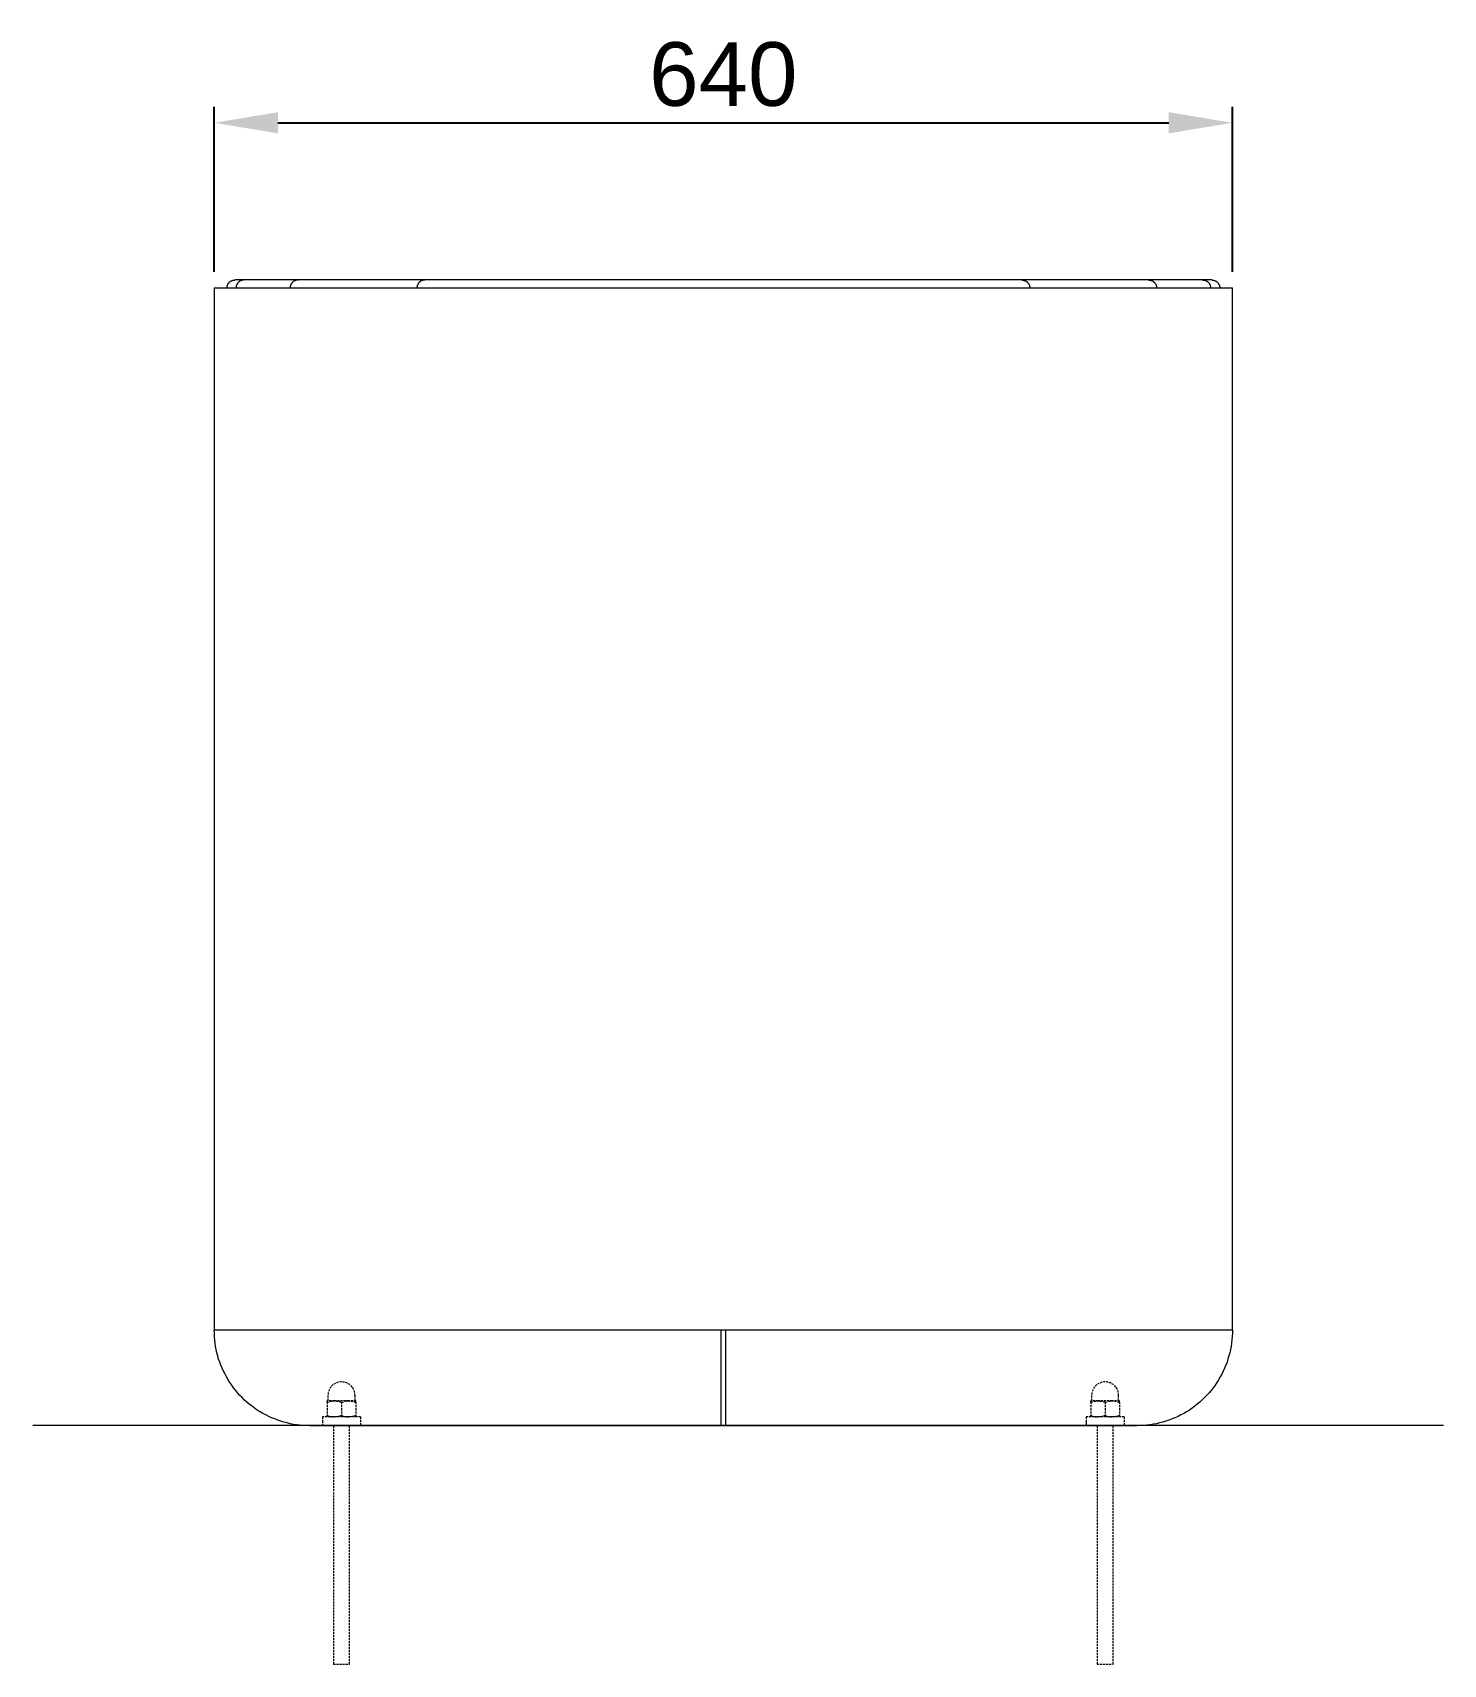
# Model space of a CAD drawing. Header units: millimetres. Extents: x -31 to 4670, y 115 to 3153.
# Drawn here: x 2046 to 2932, y 2128 to 3153 of the extents above; entities that cross this region are included whole.
import ezdxf

# ---------------------------------------------------------------- set-up
doc = ezdxf.new("R2010")
doc.units = ezdxf.units.MM
doc.linetypes.add('HIDDEN', pattern=[1.905, 1.27, -0.635])
for name, color, linetype, lineweight in [('ZANO_R', 7, 'Continuous', 0), ('ZANO_R_przerywana', 7, 'HIDDEN', 0), ('ZANO_W', 1, 'Continuous', 0)]:
    doc.layers.add(name, color=color, linetype=linetype, lineweight=lineweight)
doc.styles.add('Arial', font='arial.ttf')
doc.styles.get("Standard").update_dxf_attribs({"font": 'ARIALUNI.TTF'})
doc.dimstyles.new('pl i ang', dxfattribs={"dimtxt": 50, "dimasz": 50, "dimexe": 1.25, "dimexo": 0.625, "dimgap": 10, "dimtad": 1, "dimtoh": 1, "dimtxsty": 'Standard', "dimcen": 2.5, "dimclrd": 1, "dimclre": 1, "dimclrt": 1, "dimadec": 0, "dimazin": 0, "dimtfac": 1, "dimtmove": 0, "dimatfit": 3, "dimfxl": 1, "dimarcsym": 1})

# ---------------------------------------------------------------- blocks, each defined once
blk = doc.blocks.new('*D367')
at = {"layer": 'ZANO_W', "color": 1, "lineweight": -2}
for p, q in [((2159.7, 3002.8), (2159.7, 3106.5)), ((2799.7, 3002.8), (2799.7, 3106.5)), ((2199.7, 3096.5), (2759.7, 3096.5))]:
    blk.add_line(p, q, dxfattribs=at)
at = {"layer": 'ZANO_W', "color": 1}
for points in [[(2199.7, 3103.2), (2199.7, 3089.9), (2159.7, 3096.5)], [(2759.7, 3089.9), (2759.7, 3103.2), (2799.7, 3096.5)]]:
    blk.add_solid(points, dxfattribs=at)
at = {"layer": 'ZANO_W', "color": 1, "insert": (2479.7, 3126.9), "char_height": 40, "attachment_point": 5, "style": 'Arial'}
blk.add_mtext('640', dxfattribs=at)

msp = doc.modelspace()

# ---------------------------------------------------------------- linework, layer by layer
at = {"layer": 'ZANO_R'}
for p, q in [((2168, 2994.4), (2168.1, 2994.6)), ((2168.1, 2994.7), (2168.2, 2994.9)), ((2168.1, 2994.6), (2168.1, 2994.7)), ((2168.2, 2994.9), (2168.3, 2995.1)), ((2168.3, 2995.1), (2168.4, 2995.2)), ((2168.4, 2995.2), (2168.5, 2995.3)), ((2168.5, 2995.5), (2168.6, 2995.6)), ((2168.5, 2995.3), (2168.5, 2995.5)), ((2168.6, 2995.6), (2168.7, 2995.8)), ((2168.7, 2995.8), (2168.8, 2995.9)), ((2168.8, 2995.9), (2169, 2996)), ((2169, 2996), (2169.1, 2996.2)), ((2169.1, 2996.2), (2169.2, 2996.3)), ((2169.2, 2996.3), (2169.3, 2996.4)), ((2169.3, 2996.4), (2169.4, 2996.5)), ((2169.4, 2996.5), (2169.6, 2996.6)), ((2169.6, 2996.6), (2169.7, 2996.7)), ((2169.7, 2996.7), (2169.8, 2996.8)), ((2169.8, 2996.8), (2170, 2996.9)), ((2170, 2996.9), (2170.1, 2997)), ((2170.1, 2997), (2170.3, 2997.1)), ((2170.3, 2997.1), (2170.4, 2997.2)), ((2170.4, 2997.2), (2170.6, 2997.3)), ((2170.6, 2997.3), (2170.7, 2997.3)), ((2170.7, 2997.3), (2170.9, 2997.4)), ((2170.9, 2997.4), (2171.1, 2997.5)), ((2171.1, 2997.5), (2171.2, 2997.5)), ((2171.2, 2997.5), (2171.4, 2997.6)), ((2171.4, 2997.6), (2171.5, 2997.6)), ((2171.5, 2997.6), (2171.7, 2997.6)), ((2171.7, 2997.6), (2171.9, 2997.7)), ((2171.9, 2997.7), (2172, 2997.7)), ((2172, 2997.7), (2172.2, 2997.7)), ((2172.2, 2997.7), (2172.4, 2997.7)), ((2172.4, 2997.7), (2172.6, 2997.7)), ((2172.6, 2997.7), (2172.7, 2997.8)), ((2172.8, 2997.8), (2172.7, 2997.8)), ((2173.1, 2997.8), (2172.8, 2997.8)), ((2173.1, 2997.8), (2173.1, 2997.8)), ((2173.1, 2997.8), (2173.1, 2997.8)), ((2173.2, 2997.8), (2173.1, 2997.8)), ((2173.1, 2997.8), (2173.1, 2997.8)), ((2173.1, 2997.8), (2173.1, 2997.8)), ((2173.1, 2997.8), (2173.1, 2997.8)), ((2173.2, 2997.8), (2173.2, 2997.8)), ((2173.2, 2997.8), (2173.2, 2997.8)), ((2173.3, 2997.8), (2173.2, 2997.8)), ((2173.2, 2997.8), (2173.2, 2997.8)), ((2173.2, 2997.8), (2173.2, 2997.8)), ((2173.2, 2997.8), (2173.2, 2997.8)), ((2173.3, 2997.8), (2173.3, 2997.8)), ((2173.3, 2997.8), (2173.3, 2997.8)), ((2173.4, 2997.8), (2173.3, 2997.8)), ((2173.3, 2997.8), (2173.3, 2997.8)), ((2173.3, 2997.8), (2173.3, 2997.8)), ((2173.3, 2997.8), (2173.3, 2997.8)), ((2173.4, 2997.8), (2173.4, 2997.8)), ((2173.4, 2997.8), (2173.4, 2997.8)), ((2173.4, 2997.8), (2173.4, 2997.8)), ((2173.4, 2997.8), (2173.4, 2997.8)), ((2173.5, 2997.8), (2173.4, 2997.8)), ((2173.5, 2997.8), (2173.5, 2997.8)), ((2173.5, 2997.8), (2173.5, 2997.8)), ((2173.6, 2997.8), (2173.5, 2997.8)), ((2173.5, 2997.8), (2173.5, 2997.8)), ((2173.5, 2997.8), (2173.5, 2997.8)), ((2173.6, 2997.8), (2173.6, 2997.8)), ((2173.6, 2997.8), (2173.6, 2997.8)), ((2173.6, 2997.8), (2173.6, 2997.8)), ((2173.6, 2997.8), (2173.6, 2997.8)), ((2173.7, 2997.8), (2173.6, 2997.8)), ((2173.7, 2997.8), (2173.7, 2997.8)), ((2173.7, 2997.8), (2173.7, 2997.8)), ((2173.7, 2997.8), (2173.7, 2997.8)), ((2173.8, 2997.8), (2173.7, 2997.8)), ((2173.8, 2994.6), (2173.7, 2994.4)), ((2173.8, 2997.8), (2173.8, 2997.8)), ((2173.8, 2997.8), (2173.8, 2997.8)), ((2173.8, 2997.8), (2173.8, 2997.8)), ((2173.9, 2997.8), (2173.8, 2997.8)), ((2173.9, 2994.7), (2173.8, 2994.6)), ((2173.9, 2997.8), (2173.9, 2997.8)), ((2175, 2997.8), (2173.9, 2997.8)), ((2174, 2995.1), (2173.9, 2994.9)), ((2173.9, 2994.9), (2173.9, 2994.7)), ((2174.1, 2995.2), (2174, 2995.1)), ((2174.2, 2995.3), (2174.1, 2995.2)), ((2174.3, 2995.5), (2174.2, 2995.3)), ((2174.4, 2995.6), (2174.3, 2995.5)), ((2174.5, 2995.8), (2174.4, 2995.6)), ((2174.6, 2995.9), (2174.5, 2995.8)), ((2174.7, 2996), (2174.6, 2995.9)), ((2174.8, 2996.2), (2174.7, 2996)), ((2174.9, 2996.3), (2174.8, 2996.2)), ((2175, 2996.4), (2174.9, 2996.3)), ((2178.4, 2997.8), (2175, 2997.8)), ((2175.2, 2996.5), (2175, 2996.4)), ((2175.3, 2996.6), (2175.2, 2996.5)), ((2175.4, 2996.7), (2175.3, 2996.6)), ((2175.6, 2996.8), (2175.4, 2996.7)), ((2175.7, 2996.9), (2175.6, 2996.8)), ((2175.9, 2997), (2175.7, 2996.9)), ((2176, 2997.1), (2175.9, 2997)), ((2176.1, 2997.2), (2176, 2997.1)), ((2176.3, 2997.3), (2176.1, 2997.2)), ((2176.5, 2997.3), (2176.3, 2997.3)), ((2176.6, 2997.4), (2176.5, 2997.3)), ((2176.8, 2997.5), (2176.6, 2997.4)), ((2176.9, 2997.5), (2176.8, 2997.5)), ((2177.1, 2997.6), (2176.9, 2997.5)), ((2177.3, 2997.6), (2177.1, 2997.6)), ((2177.4, 2997.6), (2177.3, 2997.6)), ((2177.6, 2997.7), (2177.4, 2997.6)), ((2177.8, 2997.7), (2177.6, 2997.7)), ((2177.9, 2997.7), (2177.8, 2997.7)), ((2178.1, 2997.7), (2177.9, 2997.7)), ((2178.3, 2997.7), (2178.1, 2997.7)), ((2178.4, 2997.8), (2178.3, 2997.7)), ((2185.8, 2997.8), (2178.4, 2997.8)), ((2186, 2997.8), (2185.8, 2997.8)), ((2185.8, 2997.8), (2185.8, 2997.8)), ((2186.1, 2997.8), (2186, 2997.8)), ((2186, 2997.8), (2186, 2997.8)), ((2186.3, 2997.8), (2186.1, 2997.8)), ((2186.1, 2997.8), (2186.1, 2997.8)), ((2186.5, 2997.8), (2186.3, 2997.8)), ((2186.3, 2997.8), (2186.3, 2997.8)), ((2186.6, 2997.8), (2186.5, 2997.8)), ((2186.5, 2997.8), (2186.5, 2997.8)), ((2186.7, 2997.8), (2186.6, 2997.8)), ((2186.8, 2997.8), (2186.7, 2997.8)), ((2187, 2997.8), (2186.8, 2997.8)), ((2186.8, 2997.8), (2186.8, 2997.8)), ((2187.2, 2997.8), (2187, 2997.8)), ((2187, 2997.8), (2187, 2997.8)), ((2187.3, 2997.8), (2187.2, 2997.8)), ((2187.2, 2997.8), (2187.2, 2997.8)), ((2187.4, 2997.8), (2187.3, 2997.8)), ((2187.5, 2997.8), (2187.4, 2997.8)), ((2187.7, 2997.8), (2187.5, 2997.8)), ((2187.5, 2997.8), (2187.5, 2997.8)), ((2201.1, 2997.8), (2187.7, 2997.8)), ((2212.4, 2997.8), (2201.1, 2997.8)), ((2207.8, 2994.6), (2207.7, 2994.4)), ((2207.9, 2994.9), (2207.8, 2994.7)), ((2207.8, 2994.7), (2207.8, 2994.6)), ((2208, 2995.1), (2207.9, 2994.9)), ((2208.1, 2995.2), (2208, 2995.1)), ((2208.2, 2995.3), (2208.1, 2995.2)), ((2208.3, 2995.6), (2208.2, 2995.5)), ((2208.2, 2995.5), (2208.2, 2995.3)), ((2208.4, 2995.8), (2208.3, 2995.6)), ((2208.5, 2995.9), (2208.4, 2995.8)), ((2208.7, 2996), (2208.5, 2995.9)), ((2208.8, 2996.2), (2208.7, 2996)), ((2208.9, 2996.3), (2208.8, 2996.2)), ((2209, 2996.4), (2208.9, 2996.3)), ((2209.1, 2996.5), (2209, 2996.4)), ((2209.3, 2996.6), (2209.1, 2996.5)), ((2209.4, 2996.7), (2209.3, 2996.6)), ((2209.5, 2996.8), (2209.4, 2996.7)), ((2209.7, 2996.9), (2209.5, 2996.8)), ((2209.8, 2997), (2209.7, 2996.9)), ((2210, 2997.1), (2209.8, 2997)), ((2210.1, 2997.2), (2210, 2997.1)), ((2210.3, 2997.3), (2210.1, 2997.2)), ((2210.4, 2997.3), (2210.3, 2997.3)), ((2210.6, 2997.4), (2210.4, 2997.3)), ((2210.8, 2997.5), (2210.6, 2997.4)), ((2210.9, 2997.5), (2210.8, 2997.5)), ((2211.1, 2997.6), (2210.9, 2997.5)), ((2211.2, 2997.6), (2211.1, 2997.6)), ((2211.4, 2997.6), (2211.2, 2997.6)), ((2211.6, 2997.7), (2211.4, 2997.6)), ((2211.7, 2997.7), (2211.6, 2997.7)), ((2211.9, 2997.7), (2211.7, 2997.7)), ((2212.1, 2997.7), (2211.9, 2997.7)), ((2212.3, 2997.7), (2212.1, 2997.7)), ((2212.4, 2997.8), (2212.3, 2997.7)), ((2236.1, 2997.8), (2212.4, 2997.8)), ((2236.4, 2997.8), (2236.1, 2997.8)), ((2236.6, 2997.8), (2236.4, 2997.8)), ((2236.9, 2997.8), (2236.6, 2997.8)), ((2237, 2997.8), (2236.9, 2997.8)), ((2237.3, 2997.8), (2237, 2997.8)), ((2237.4, 2997.8), (2237.3, 2997.8)), ((2237.7, 2997.8), (2237.4, 2997.8)), ((2237.8, 2997.8), (2237.7, 2997.8)), ((2238.2, 2997.8), (2237.8, 2997.8)), ((2238.3, 2997.8), (2238.2, 2997.8)), ((2238.6, 2997.8), (2238.3, 2997.8)), ((2238.7, 2997.8), (2238.6, 2997.8)), ((2239, 2997.8), (2238.7, 2997.8)), ((2239.1, 2997.8), (2239, 2997.8)), ((2239.4, 2997.8), (2239.1, 2997.8)), ((2239.6, 2997.8), (2239.4, 2997.8)), ((2239.9, 2997.8), (2239.6, 2997.8)), ((2240, 2997.8), (2239.9, 2997.8)), ((2240.3, 2997.8), (2240, 2997.8)), ((2240.4, 2997.8), (2240.3, 2997.8)), ((2240.8, 2997.8), (2240.4, 2997.8)), ((2240.9, 2997.8), (2240.8, 2997.8)), ((2266.6, 2997.8), (2240.9, 2997.8)), ((2292.1, 2997.8), (2266.6, 2997.8)), ((2287.5, 2994.6), (2287.4, 2994.4)), ((2287.6, 2994.9), (2287.5, 2994.7)), ((2287.5, 2994.7), (2287.5, 2994.6)), ((2287.7, 2995.1), (2287.6, 2994.9)), ((2287.8, 2995.2), (2287.7, 2995.1)), ((2287.9, 2995.5), (2287.8, 2995.3)), ((2287.8, 2995.3), (2287.8, 2995.2)), ((2288, 2995.6), (2287.9, 2995.5)), ((2288.1, 2995.8), (2288, 2995.6)), ((2288.2, 2995.9), (2288.1, 2995.8)), ((2288.3, 2996), (2288.2, 2995.9)), ((2288.5, 2996.2), (2288.3, 2996)), ((2288.6, 2996.3), (2288.5, 2996.2)), ((2288.7, 2996.4), (2288.6, 2996.3)), ((2288.8, 2996.5), (2288.7, 2996.4)), ((2289, 2996.6), (2288.8, 2996.5)), ((2289.1, 2996.7), (2289, 2996.6)), ((2289.2, 2996.8), (2289.1, 2996.7)), ((2289.4, 2996.9), (2289.2, 2996.8)), ((2289.5, 2997), (2289.4, 2996.9)), ((2289.7, 2997.1), (2289.5, 2997)), ((2289.8, 2997.2), (2289.7, 2997.1)), ((2290, 2997.3), (2289.8, 2997.2)), ((2290.1, 2997.3), (2290, 2997.3)), ((2290.3, 2997.4), (2290.1, 2997.3)), ((2290.4, 2997.5), (2290.3, 2997.4)), ((2290.6, 2997.5), (2290.4, 2997.5)), ((2290.8, 2997.6), (2290.6, 2997.5)), ((2290.9, 2997.6), (2290.8, 2997.6)), ((2291.1, 2997.6), (2290.9, 2997.6)), ((2291.3, 2997.7), (2291.1, 2997.6)), ((2291.4, 2997.7), (2291.3, 2997.7)), ((2291.6, 2997.7), (2291.4, 2997.7)), ((2291.8, 2997.7), (2291.6, 2997.7)), ((2291.9, 2997.7), (2291.8, 2997.7)), ((2292.1, 2997.8), (2291.9, 2997.7)), ((2667.3, 2997.8), (2292.1, 2997.8)), ((2667.3, 2997.8), (2667.5, 2997.7)), ((2692.8, 2997.8), (2667.3, 2997.8)), ((2667.5, 2997.7), (2667.7, 2997.7)), ((2667.7, 2997.7), (2667.9, 2997.7)), ((2667.9, 2997.7), (2668, 2997.7)), ((2668, 2997.7), (2668.2, 2997.7)), ((2668.2, 2997.7), (2668.4, 2997.6)), ((2668.4, 2997.6), (2668.5, 2997.6)), ((2668.5, 2997.6), (2668.7, 2997.6)), ((2668.7, 2997.6), (2668.9, 2997.5)), ((2668.9, 2997.5), (2669, 2997.5)), ((2669, 2997.5), (2669.2, 2997.4)), ((2669.2, 2997.4), (2669.3, 2997.3)), ((2669.3, 2997.3), (2669.5, 2997.3)), ((2669.5, 2997.3), (2669.6, 2997.2)), ((2669.6, 2997.2), (2669.8, 2997.1)), ((2669.8, 2997.1), (2669.9, 2997)), ((2669.9, 2997), (2670.1, 2996.9)), ((2670.1, 2996.9), (2670.2, 2996.8)), ((2670.2, 2996.8), (2670.4, 2996.7)), ((2670.4, 2996.7), (2670.5, 2996.6)), ((2670.5, 2996.6), (2670.6, 2996.5)), ((2670.6, 2996.5), (2670.8, 2996.4)), ((2670.8, 2996.4), (2670.9, 2996.3)), ((2670.9, 2996.3), (2671, 2996.2)), ((2671, 2996.2), (2671.1, 2996)), ((2671.1, 2996), (2671.2, 2995.9)), ((2671.2, 2995.9), (2671.3, 2995.8)), ((2671.3, 2995.8), (2671.4, 2995.6)), ((2671.4, 2995.6), (2671.5, 2995.5)), ((2671.5, 2995.5), (2671.6, 2995.3)), ((2671.6, 2995.3), (2671.7, 2995.2)), ((2671.7, 2995.2), (2671.8, 2995.1)), ((2671.8, 2995.1), (2671.9, 2994.9)), ((2671.9, 2994.9), (2671.9, 2994.7)), ((2671.9, 2994.7), (2672, 2994.6)), ((2672, 2994.6), (2672.1, 2994.4)), ((2718.6, 2997.8), (2692.8, 2997.8)), ((2718.7, 2997.8), (2718.6, 2997.8)), ((2719, 2997.8), (2718.7, 2997.8)), ((2719.1, 2997.8), (2719, 2997.8)), ((2719.4, 2997.8), (2719.1, 2997.8)), ((2719.6, 2997.8), (2719.4, 2997.8)), ((2719.9, 2997.8), (2719.6, 2997.8)), ((2720, 2997.8), (2719.9, 2997.8)), ((2720.3, 2997.8), (2720, 2997.8)), ((2720.4, 2997.8), (2720.3, 2997.8)), ((2720.7, 2997.8), (2720.4, 2997.8)), ((2720.9, 2997.8), (2720.7, 2997.8)), ((2721.2, 2997.8), (2720.9, 2997.8)), ((2721.3, 2997.8), (2721.2, 2997.8)), ((2721.6, 2997.8), (2721.3, 2997.8)), ((2721.7, 2997.8), (2721.6, 2997.8)), ((2722, 2997.8), (2721.7, 2997.8)), ((2722.2, 2997.8), (2722, 2997.8)), ((2722.5, 2997.8), (2722.2, 2997.8)), ((2722.6, 2997.8), (2722.5, 2997.8)), ((2722.9, 2997.8), (2722.6, 2997.8)), ((2723, 2997.8), (2722.9, 2997.8)), ((2723.3, 2997.8), (2723, 2997.8)), ((2747, 2997.8), (2723.3, 2997.8)), ((2747, 2997.8), (2747.2, 2997.7)), ((2758.3, 2997.8), (2747, 2997.8)), ((2747.2, 2997.7), (2747.4, 2997.7)), ((2747.4, 2997.7), (2747.5, 2997.7)), ((2747.5, 2997.7), (2747.7, 2997.7)), ((2747.7, 2997.7), (2747.9, 2997.7)), ((2747.9, 2997.7), (2748, 2997.6)), ((2748, 2997.6), (2748.2, 2997.6)), ((2748.2, 2997.6), (2748.4, 2997.6)), ((2748.4, 2997.6), (2748.5, 2997.5)), ((2748.5, 2997.5), (2748.7, 2997.5)), ((2748.7, 2997.5), (2748.9, 2997.4)), ((2748.9, 2997.4), (2749, 2997.3)), ((2749, 2997.3), (2749.2, 2997.3)), ((2749.2, 2997.3), (2749.3, 2997.2)), ((2749.3, 2997.2), (2749.5, 2997.1)), ((2749.5, 2997.1), (2749.6, 2997)), ((2749.6, 2997), (2749.8, 2996.9)), ((2749.8, 2996.9), (2749.9, 2996.8)), ((2749.9, 2996.8), (2750, 2996.7)), ((2750, 2996.7), (2750.2, 2996.6)), ((2750.2, 2996.6), (2750.3, 2996.5)), ((2750.3, 2996.5), (2750.4, 2996.4)), ((2750.4, 2996.4), (2750.6, 2996.3)), ((2750.6, 2996.3), (2750.7, 2996.2)), ((2750.7, 2996.2), (2750.8, 2996)), ((2750.8, 2996), (2750.9, 2995.9)), ((2750.9, 2995.9), (2751, 2995.8)), ((2751, 2995.8), (2751.1, 2995.6)), ((2751.1, 2995.6), (2751.2, 2995.5)), ((2751.2, 2995.5), (2751.3, 2995.3)), ((2751.3, 2995.3), (2751.4, 2995.2)), ((2751.4, 2995.2), (2751.5, 2995.1)), ((2751.5, 2995.1), (2751.5, 2994.9)), ((2751.5, 2994.9), (2751.6, 2994.7)), ((2751.6, 2994.7), (2751.7, 2994.6)), ((2751.7, 2994.6), (2751.7, 2994.4)), ((2771.8, 2997.8), (2758.3, 2997.8)), ((2771.9, 2997.8), (2771.8, 2997.8)), ((2772.1, 2997.8), (2771.9, 2997.8)), ((2771.9, 2997.8), (2771.9, 2997.8)), ((2772.3, 2997.8), (2772.1, 2997.8)), ((2772.1, 2997.8), (2772.1, 2997.8)), ((2772.5, 2997.8), (2772.3, 2997.8)), ((2772.3, 2997.8), (2772.3, 2997.8)), ((2772.6, 2997.8), (2772.5, 2997.8)), ((2772.5, 2997.8), (2772.5, 2997.8)), ((2772.8, 2997.8), (2772.6, 2997.8)), ((2772.6, 2997.8), (2772.6, 2997.8)), ((2773, 2997.8), (2772.8, 2997.8)), ((2772.8, 2997.8), (2772.8, 2997.8)), ((2773.1, 2997.8), (2773, 2997.8)), ((2773, 2997.8), (2773, 2997.8)), ((2773.2, 2997.8), (2773.1, 2997.8)), ((2773.3, 2997.8), (2773.2, 2997.8)), ((2773.5, 2997.8), (2773.3, 2997.8)), ((2773.3, 2997.8), (2773.3, 2997.8)), ((2773.6, 2997.8), (2773.5, 2997.8)), ((2773.5, 2997.8), (2773.5, 2997.8)), ((2773.7, 2997.8), (2773.6, 2997.8)), ((2781, 2997.8), (2773.7, 2997.8)), ((2781, 2997.8), (2781.2, 2997.7)), ((2784.5, 2997.8), (2781, 2997.8)), ((2781.2, 2997.7), (2781.3, 2997.7)), ((2781.3, 2997.7), (2781.5, 2997.7)), ((2781.5, 2997.7), (2781.7, 2997.7)), ((2781.7, 2997.7), (2781.9, 2997.7)), ((2781.9, 2997.7), (2782, 2997.6)), ((2782, 2997.6), (2782.2, 2997.6)), ((2782.2, 2997.6), (2782.4, 2997.6)), ((2782.4, 2997.6), (2782.5, 2997.5)), ((2782.5, 2997.5), (2782.7, 2997.5)), ((2782.7, 2997.5), (2782.8, 2997.4)), ((2782.8, 2997.4), (2783, 2997.3)), ((2783, 2997.3), (2783.2, 2997.3)), ((2783.2, 2997.3), (2783.3, 2997.2)), ((2783.3, 2997.2), (2783.5, 2997.1)), ((2783.5, 2997.1), (2783.6, 2997)), ((2783.6, 2997), (2783.7, 2996.9)), ((2783.7, 2996.9), (2783.9, 2996.8)), ((2783.9, 2996.8), (2784, 2996.7)), ((2784, 2996.7), (2784.2, 2996.6)), ((2784.2, 2996.6), (2784.3, 2996.5)), ((2784.3, 2996.5), (2784.4, 2996.4)), ((2784.4, 2996.4), (2784.5, 2996.3)), ((2785.6, 2997.8), (2784.5, 2997.8)), ((2784.5, 2996.3), (2784.7, 2996.2)), ((2784.7, 2996.2), (2784.8, 2996)), ((2784.8, 2996), (2784.9, 2995.9)), ((2784.9, 2995.9), (2785, 2995.8)), ((2785, 2995.8), (2785.1, 2995.6)), ((2785.1, 2995.6), (2785.2, 2995.5)), ((2785.2, 2995.5), (2785.3, 2995.3)), ((2785.3, 2995.3), (2785.4, 2995.2)), ((2785.4, 2995.2), (2785.4, 2995.1)), ((2785.4, 2995.1), (2785.5, 2994.9)), ((2785.5, 2994.9), (2785.6, 2994.7)), ((2785.6, 2997.8), (2785.6, 2997.8)), ((2785.6, 2997.8), (2785.6, 2997.8)), ((2785.6, 2997.8), (2785.6, 2997.8)), ((2785.7, 2997.8), (2785.6, 2997.8)), ((2785.6, 2994.7), (2785.7, 2994.6)), ((2785.7, 2997.8), (2785.7, 2997.8)), ((2785.7, 2997.8), (2785.7, 2997.8)), ((2785.7, 2997.8), (2785.7, 2997.8)), ((2785.8, 2997.8), (2785.7, 2997.8)), ((2785.7, 2994.6), (2785.7, 2994.4)), ((2785.8, 2997.8), (2785.8, 2997.8)), ((2785.8, 2997.8), (2785.8, 2997.8)), ((2785.8, 2997.8), (2785.8, 2997.8)), ((2785.9, 2997.8), (2785.8, 2997.8)), ((2785.9, 2997.8), (2785.9, 2997.8)), ((2785.9, 2997.8), (2785.9, 2997.8)), ((2786, 2997.8), (2785.9, 2997.8)), ((2785.9, 2997.8), (2785.9, 2997.8)), ((2785.9, 2997.8), (2785.9, 2997.8)), ((2786, 2997.8), (2786, 2997.8)), ((2786, 2997.8), (2786, 2997.8)), ((2786, 2997.8), (2786, 2997.8)), ((2786, 2997.8), (2786, 2997.8)), ((2786.1, 2997.8), (2786, 2997.8)), ((2786.1, 2997.8), (2786.1, 2997.8)), ((2786.1, 2997.8), (2786.1, 2997.8)), ((2786.1, 2997.8), (2786.1, 2997.8)), ((2786.1, 2997.8), (2786.1, 2997.8)), ((2786.1, 2997.8), (2786.1, 2997.8)), ((2786.2, 2997.8), (2786.1, 2997.8)), ((2786.2, 2997.8), (2786.2, 2997.8)), ((2786.2, 2997.8), (2786.2, 2997.8)), ((2786.2, 2997.8), (2786.2, 2997.8)), ((2786.2, 2997.8), (2786.2, 2997.8)), ((2786.2, 2997.8), (2786.2, 2997.8)), ((2786.3, 2997.8), (2786.2, 2997.8)), ((2786.3, 2997.8), (2786.3, 2997.8)), ((2786.3, 2997.8), (2786.3, 2997.8)), ((2786.3, 2997.8), (2786.3, 2997.8)), ((2786.3, 2997.8), (2786.3, 2997.8)), ((2786.3, 2997.8), (2786.3, 2997.8)), ((2786.4, 2997.8), (2786.3, 2997.8)), ((2786.4, 2997.8), (2786.4, 2997.8)), ((2786.7, 2997.8), (2786.4, 2997.8)), ((2786.4, 2997.8), (2786.4, 2997.8)), ((2786.7, 2997.8), (2786.7, 2997.8)), ((2786.7, 2997.8), (2786.9, 2997.7)), ((2786.9, 2997.7), (2787.1, 2997.7)), ((2787.1, 2997.7), (2787.2, 2997.7)), ((2787.2, 2997.7), (2787.4, 2997.7)), ((2787.4, 2997.7), (2787.6, 2997.7)), ((2787.6, 2997.7), (2787.7, 2997.6)), ((2787.7, 2997.6), (2787.9, 2997.6)), ((2787.9, 2997.6), (2788.1, 2997.6)), ((2788.1, 2997.6), (2788.2, 2997.5)), ((2788.2, 2997.5), (2788.4, 2997.5)), ((2788.4, 2997.5), (2788.6, 2997.4)), ((2788.6, 2997.4), (2788.7, 2997.3)), ((2788.7, 2997.3), (2788.9, 2997.3)), ((2788.9, 2997.3), (2789, 2997.2)), ((2789, 2997.2), (2789.2, 2997.1)), ((2789.2, 2997.1), (2789.3, 2997)), ((2789.3, 2997), (2789.5, 2996.9)), ((2789.5, 2996.9), (2789.6, 2996.8)), ((2789.6, 2996.8), (2789.7, 2996.7)), ((2789.7, 2996.7), (2789.9, 2996.6)), ((2789.9, 2996.6), (2790, 2996.5)), ((2790, 2996.5), (2790.1, 2996.4)), ((2790.1, 2996.4), (2790.3, 2996.3)), ((2790.3, 2996.3), (2790.4, 2996.2)), ((2790.4, 2996.2), (2790.5, 2996)), ((2790.5, 2996), (2790.6, 2995.9)), ((2790.6, 2995.9), (2790.7, 2995.8)), ((2790.7, 2995.8), (2790.8, 2995.6)), ((2790.8, 2995.6), (2790.9, 2995.5)), ((2790.9, 2995.5), (2791, 2995.3)), ((2791, 2995.3), (2791.1, 2995.2)), ((2791.1, 2995.2), (2791.2, 2995.1)), ((2791.2, 2995.1), (2791.2, 2994.9)), ((2791.2, 2994.9), (2791.3, 2994.7)), ((2791.3, 2994.7), (2791.4, 2994.6)), ((2791.4, 2994.6), (2791.4, 2994.4)), ((2159.7, 2992.8), (2159.7, 2337.8)), ((2159.7, 2992.8), (2799.7, 2992.8)), ((2167.7, 2993.1), (2167.8, 2993.3)), ((2167.7, 2992.9), (2167.7, 2993.1)), ((2167.7, 2992.8), (2167.7, 2992.9)), ((2167.8, 2993.8), (2167.9, 2993.9)), ((2167.8, 2993.6), (2167.8, 2993.8)), ((2167.8, 2993.4), (2167.8, 2993.6)), ((2167.8, 2993.3), (2167.8, 2993.4)), ((2167.9, 2994.1), (2168, 2994.3)), ((2167.9, 2993.9), (2167.9, 2994.1)), ((2168, 2994.3), (2168, 2994.4)), ((2173.5, 2992.9), (2173.4, 2992.8)), ((2173.6, 2993.8), (2173.5, 2993.6)), ((2173.5, 2993.6), (2173.5, 2993.4)), ((2173.5, 2993.4), (2173.5, 2993.3)), ((2173.5, 2993.3), (2173.5, 2993.1)), ((2173.5, 2993.1), (2173.5, 2992.9)), ((2173.7, 2994.3), (2173.6, 2994.1)), ((2173.6, 2994.1), (2173.6, 2993.9)), ((2173.6, 2993.9), (2173.6, 2993.8)), ((2173.7, 2994.4), (2173.7, 2994.3)), ((2207.5, 2993.3), (2207.4, 2993.1)), ((2207.4, 2993.1), (2207.4, 2992.9)), ((2207.4, 2992.9), (2207.4, 2992.8)), ((2207.6, 2993.9), (2207.5, 2993.8)), ((2207.5, 2993.8), (2207.5, 2993.6)), ((2207.5, 2993.6), (2207.5, 2993.4)), ((2207.5, 2993.4), (2207.5, 2993.3)), ((2207.7, 2994.3), (2207.6, 2994.1)), ((2207.6, 2994.1), (2207.6, 2993.9)), ((2207.7, 2994.4), (2207.7, 2994.3)), ((2287.2, 2993.4), (2287.1, 2993.3)), ((2287.1, 2993.3), (2287.1, 2993.1)), ((2287.1, 2993.1), (2287.1, 2992.9)), ((2287.1, 2992.9), (2287.1, 2992.8)), ((2287.3, 2993.9), (2287.2, 2993.8)), ((2287.2, 2993.8), (2287.2, 2993.6)), ((2287.2, 2993.6), (2287.2, 2993.4)), ((2287.4, 2994.4), (2287.3, 2994.3)), ((2287.3, 2994.3), (2287.3, 2994.1)), ((2287.3, 2994.1), (2287.3, 2993.9)), ((2672.1, 2994.4), (2672.1, 2994.3)), ((2672.1, 2994.3), (2672.2, 2994.1)), ((2672.2, 2994.1), (2672.2, 2993.9)), ((2672.2, 2993.9), (2672.2, 2993.8)), ((2672.2, 2993.8), (2672.3, 2993.6)), ((2672.3, 2993.6), (2672.3, 2993.4)), ((2672.3, 2993.4), (2672.3, 2993.3)), ((2672.3, 2993.3), (2672.3, 2993.1)), ((2672.3, 2993.1), (2672.3, 2992.9)), ((2672.3, 2992.9), (2672.3, 2992.8)), ((2751.7, 2994.4), (2751.8, 2994.3)), ((2751.8, 2994.3), (2751.8, 2994.1)), ((2751.8, 2994.1), (2751.9, 2993.9)), ((2751.9, 2993.9), (2751.9, 2993.8)), ((2751.9, 2993.8), (2752, 2993.6)), ((2752, 2993.6), (2752, 2993.4)), ((2752, 2993.4), (2752, 2993.3)), ((2752, 2993.3), (2752, 2993.1)), ((2752, 2993.1), (2752, 2992.9)), ((2752, 2992.9), (2752, 2992.8)), ((2785.7, 2994.4), (2785.8, 2994.3)), ((2785.8, 2994.3), (2785.8, 2994.1)), ((2785.8, 2994.1), (2785.9, 2993.9)), ((2785.9, 2993.9), (2785.9, 2993.8)), ((2785.9, 2993.8), (2785.9, 2993.6)), ((2785.9, 2993.6), (2786, 2993.4)), ((2786, 2993.4), (2786, 2993.3)), ((2786, 2993.3), (2786, 2993.1)), ((2786, 2993.1), (2786, 2992.9)), ((2786, 2992.9), (2786, 2992.8)), ((2791.4, 2994.4), (2791.5, 2994.3)), ((2791.5, 2994.3), (2791.5, 2994.1)), ((2791.5, 2994.1), (2791.6, 2993.9)), ((2791.6, 2993.9), (2791.6, 2993.8)), ((2791.6, 2993.8), (2791.7, 2993.6)), ((2791.7, 2993.6), (2791.7, 2993.4)), ((2791.7, 2993.4), (2791.7, 2993.3)), ((2791.7, 2993.3), (2791.7, 2993.1)), ((2791.7, 2993.1), (2791.7, 2992.9)), ((2791.7, 2992.9), (2791.7, 2992.8)), ((2799.7, 2337.8), (2799.7, 2992.8)), ((2159.7, 2337.7), (2159.7, 2337.8)), ((2799.7, 2337.8), (2159.7, 2337.8)), ((2159.8, 2335.6), (2159.7, 2337.7)), ((2159.9, 2333.6), (2159.8, 2335.6)), ((2160, 2331.5), (2159.9, 2333.6)), ((2160.3, 2329.5), (2160, 2331.5)), ((2160.6, 2327.5), (2160.3, 2329.5)), ((2478.2, 2337.7), (2478.2, 2337.8)), ((2478.2, 2337.7), (2478.2, 2337.7)), ((2481.2, 2337.7), (2478.2, 2337.7)), ((2478.2, 2337.7), (2478.2, 2277.7)), ((2481.2, 2337.8), (2481.2, 2337.7)), ((2481.2, 2337.7), (2481.2, 2337.7)), ((2481.2, 2277.7), (2481.2, 2337.7)), ((2799.2, 2329.6), (2798.9, 2327.5)), ((2799.4, 2331.6), (2799.2, 2329.6)), ((2799.6, 2333.7), (2799.4, 2331.6)), ((2799.7, 2335.7), (2799.6, 2333.7)), ((2799.7, 2337.8), (2799.7, 2335.7)), ((2161, 2325.5), (2160.6, 2327.5)), ((2161.4, 2323.5), (2161, 2325.5)), ((2162, 2321.5), (2161.4, 2323.5)), ((2162.5, 2319.5), (2162, 2321.5)), ((2163.2, 2317.6), (2162.5, 2319.5)), ((2796.9, 2319.6), (2796.3, 2317.6)), ((2797.5, 2321.5), (2796.9, 2319.6)), ((2798, 2323.5), (2797.5, 2321.5)), ((2798.5, 2325.5), (2798, 2323.5)), ((2798.9, 2327.5), (2798.5, 2325.5)), ((2163.9, 2315.7), (2163.2, 2317.6)), ((2164.7, 2313.8), (2163.9, 2315.7)), ((2165.5, 2311.9), (2164.7, 2313.8)), ((2166.5, 2310.1), (2165.5, 2311.9)), ((2167.4, 2308.3), (2166.5, 2310.1)), ((2168.5, 2306.5), (2167.4, 2308.3)), ((2792.1, 2308.3), (2791, 2306.5)), ((2793, 2310.1), (2792.1, 2308.3)), ((2793.9, 2312), (2793, 2310.1)), ((2794.8, 2313.8), (2793.9, 2312)), ((2795.6, 2315.7), (2794.8, 2313.8)), ((2796.3, 2317.6), (2795.6, 2315.7)), ((2169.6, 2304.8), (2168.5, 2306.5)), ((2170.7, 2303.1), (2169.6, 2304.8)), ((2171.9, 2301.4), (2170.7, 2303.1)), ((2173.2, 2299.8), (2171.9, 2301.4)), ((2174.5, 2298.2), (2173.2, 2299.8)), ((2175.9, 2296.7), (2174.5, 2298.2)), ((2785, 2298.3), (2783.6, 2296.8)), ((2786.3, 2299.8), (2785, 2298.3)), ((2787.6, 2301.5), (2786.3, 2299.8)), ((2788.8, 2303.1), (2787.6, 2301.5)), ((2789.9, 2304.8), (2788.8, 2303.1)), ((2791, 2306.5), (2789.9, 2304.8)), ((2177.3, 2295.3), (2175.9, 2296.7)), ((2178.8, 2293.8), (2177.3, 2295.3)), ((2180.3, 2292.5), (2178.8, 2293.8)), ((2181.9, 2291.1), (2180.3, 2292.5)), ((2183.5, 2289.9), (2181.9, 2291.1)), ((2185.1, 2288.7), (2183.5, 2289.9)), ((2186.8, 2287.5), (2185.1, 2288.7)), ((2188.6, 2286.4), (2186.8, 2287.5)), ((2772.7, 2287.5), (2770.9, 2286.4)), ((2774.4, 2288.7), (2772.7, 2287.5)), ((2776, 2289.9), (2774.4, 2288.7)), ((2777.6, 2291.2), (2776, 2289.9)), ((2779.2, 2292.5), (2777.6, 2291.2)), ((2780.7, 2293.9), (2779.2, 2292.5)), ((2782.2, 2295.3), (2780.7, 2293.9)), ((2783.6, 2296.8), (2782.2, 2295.3)), ((2190.3, 2285.4), (2188.6, 2286.4)), ((2192.1, 2284.4), (2190.3, 2285.4)), ((2194, 2283.5), (2192.1, 2284.4)), ((2195.8, 2282.6), (2194, 2283.5)), ((2197.7, 2281.9), (2195.8, 2282.6)), ((2199.6, 2281.1), (2197.7, 2281.9)), ((2201.6, 2280.5), (2199.6, 2281.1)), ((2203.5, 2279.9), (2201.6, 2280.5)), ((2205.5, 2279.4), (2203.5, 2279.9)), ((2207.5, 2278.9), (2205.5, 2279.4)), ((2209.5, 2278.5), (2207.5, 2278.9)), ((2211.6, 2278.2), (2209.5, 2278.5)), ((2213.6, 2278), (2211.6, 2278.2)), ((2215.6, 2277.8), (2213.6, 2278)), ((2217.7, 2277.7), (2215.6, 2277.8)), ((2219.7, 2277.7), (2217.7, 2277.7)), ((2219.7, 2277.7), (2478.2, 2277.7)), ((2478.2, 2277.7), (2481.2, 2277.7)), ((2481.2, 2277.7), (2739.7, 2277.7)), ((2741.8, 2277.7), (2739.7, 2277.7)), ((2743.8, 2277.8), (2741.8, 2277.7)), ((2745.9, 2278), (2743.8, 2277.8)), ((2747.9, 2278.2), (2745.9, 2278)), ((2749.9, 2278.6), (2747.9, 2278.2)), ((2751.9, 2278.9), (2749.9, 2278.6)), ((2753.9, 2279.4), (2751.9, 2278.9)), ((2755.9, 2279.9), (2753.9, 2279.4)), ((2757.9, 2280.5), (2755.9, 2279.9)), ((2759.8, 2281.1), (2757.9, 2280.5)), ((2761.8, 2281.9), (2759.8, 2281.1)), ((2763.6, 2282.7), (2761.8, 2281.9)), ((2765.5, 2283.5), (2763.6, 2282.7)), ((2767.3, 2284.4), (2765.5, 2283.5)), ((2769.2, 2285.4), (2767.3, 2284.4)), ((2770.9, 2286.4), (2769.2, 2285.4))]:
    msp.add_line(p, q, dxfattribs=at)
for points in [[(2932.3, 2277.7), (2045.6, 2277.7)], [(2707.7, 2280.7), (2707.7, 2277.7)]]:
    msp.add_lwpolyline(points, dxfattribs=at)
at = {"layer": 'ZANO_R_przerywana'}
for p, q in [((2230.7, 2292.4), (2230.7, 2293.2)), ((2235.2, 2293.2), (2230.7, 2293.2)), ((2230.7, 2292.4), (2230.7, 2284)), ((2231.2, 2296.7), (2231.2, 2293.4)), ((2244.2, 2293.2), (2235.2, 2293.2)), ((2239.7, 2292.4), (2239.7, 2284)), ((2248.7, 2293.2), (2244.2, 2293.2)), ((2248.2, 2293.4), (2248.2, 2296.7)), ((2248.7, 2292.4), (2248.7, 2293.2)), ((2248.7, 2292.4), (2248.7, 2284)), ((2710.7, 2292.4), (2710.7, 2293.2)), ((2715.2, 2293.2), (2710.7, 2293.2)), ((2710.7, 2292.4), (2710.7, 2284)), ((2711.2, 2296.7), (2711.2, 2293.4)), ((2724.2, 2293.2), (2715.2, 2293.2)), ((2719.7, 2292.4), (2719.7, 2284)), ((2728.7, 2293.2), (2724.2, 2293.2)), ((2728.2, 2293.4), (2728.2, 2296.7)), ((2728.7, 2292.4), (2728.7, 2293.2)), ((2728.7, 2292.4), (2728.7, 2284)), ((2227.7, 2283.2), (2227.7, 2280.7)), ((2251.7, 2283.2), (2227.7, 2283.2)), ((2230.7, 2283.2), (2230.7, 2284)), ((2234.7, 2277.7), (2234.7, 2127.7)), ((2244.7, 2127.7), (2244.7, 2277.7)), ((2248.7, 2283.2), (2248.7, 2284)), ((2707.7, 2283.2), (2707.7, 2280.7)), ((2731.7, 2283.2), (2707.7, 2283.2)), ((2710.7, 2283.2), (2710.7, 2284)), ((2714.7, 2277.7), (2714.7, 2127.7)), ((2724.7, 2127.7), (2724.7, 2277.7)), ((2728.7, 2283.2), (2728.7, 2284))]:
    msp.add_line(p, q, dxfattribs=at)
at = {"layer": 'ZANO_R_przerywana', "flags": 128}
for points in [[(2230.7, 2292.4), (2232.9, 2293), (2235.2, 2293.2)], [(2239.7, 2292.4), (2241.9, 2293), (2244.2, 2293.2)], [(2710.7, 2292.4), (2712.9, 2293), (2715.2, 2293.2)], [(2719.7, 2292.4), (2721.9, 2293), (2724.2, 2293.2)], [(2239.7, 2284), (2237.5, 2283.4), (2235.2, 2283.2)], [(2248.7, 2284), (2246.5, 2283.4), (2244.2, 2283.2)], [(2719.7, 2284), (2717.5, 2283.4), (2715.2, 2283.2)], [(2728.7, 2284), (2726.5, 2283.4), (2724.2, 2283.2)]]:
    msp.add_lwpolyline(points, dxfattribs=at)
at = {"layer": 'ZANO_R_przerywana'}
for points in [[(2227.7, 2280.7), (2227.7, 2277.7)], [(2251.7, 2283.2), (2251.7, 2277.7)], [(2731.7, 2283.2), (2731.7, 2277.7)], [(2234.7, 2127.7), (2244.7, 2127.7)], [(2714.7, 2127.7), (2724.7, 2127.7)]]:
    msp.add_lwpolyline(points, dxfattribs=at)
for centre, radius, start, end in [((2239.7, 2296.7), 8.5, 0, 180), ((2719.7, 2296.7), 8.5, 0, 180), ((2230.9, 2293.4), 0.25, 270, 0), ((2235, 2279.5), 13.6, 70.2269, 89.5167), ((2244, 2279.5), 13.6, 70.2269, 89.5167), ((2248.4, 2293.4), 0.25, 180, 270), ((2710.9, 2293.4), 0.25, 270, 0), ((2715, 2279.5), 13.6, 70.2269, 89.5167), ((2724, 2279.5), 13.6, 70.2269, 89.5167), ((2728.4, 2293.4), 0.25, 180, 270), ((2235.3, 2296.8), 13.6, 250.2279, 269.5164), ((2244.3, 2296.8), 13.6, 250.2279, 269.5164), ((2715.3, 2296.8), 13.6, 250.2279, 269.5164), ((2724.3, 2296.8), 13.6, 250.2279, 269.5164)]:
    msp.add_arc(centre, radius, start, end, dxfattribs=at)

# ---------------------------------------------------------------- dimensions: what is measured, and where the dimension line sits
at = {"layer": 'ZANO_W'}
dim = msp.add_linear_dim(base=(2799.7, 3096.5), p1=(2159.7, 2992.8), p2=(2799.7, 2992.8), dimstyle='pl i ang', override={"dimtxt": 40, "dimasz": 40, "dimexe": 10, "dimexo": 10, "dimtoh": 0, "dimdec": 0, "dimtxsty": 'Arial', "dimtdec": 0, "dimtmove": 1}, dxfattribs=at)
dim.commit()
dim.dimension.update_dxf_attribs({"geometry": '*D367', "text_midpoint": (2479.7, 3126.9)})

doc.saveas('drawing.dxf')
